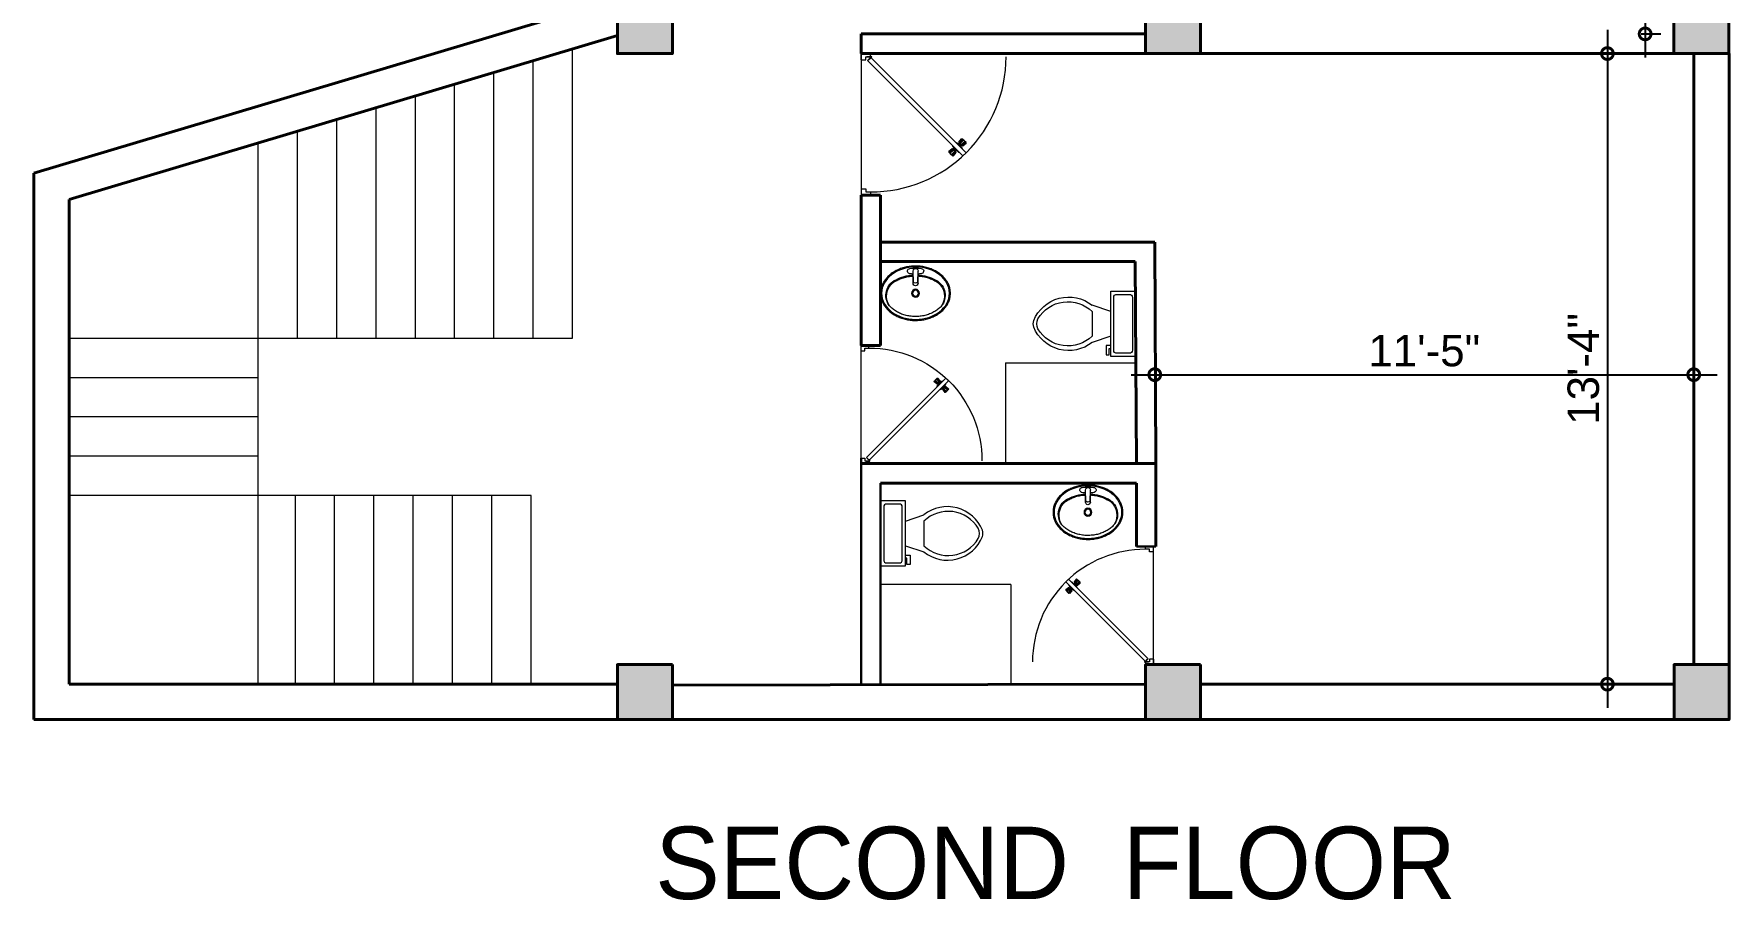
# Model space of a CAD drawing. Header units: inches. Extents: x -71 to 2682309, y -3332 to 801571.
# Drawn here: x 2648282.7 to 2648714.2, y 786473.4 to 786693.9 of the extents above; entities that cross this region are included whole.
import ezdxf

# ---------------------------------------------------------------- set-up
doc = ezdxf.new("R2010")
doc.units = ezdxf.units.IN
doc.header["$MEASUREMENT"] = 0
doc.header["$PDMODE"] = 99
for name, color, linetype, lineweight in [('CONC. OUTLINE RA', 150, 'Continuous', 40), ('FIXTURES', 23, 'Continuous', 9), ('HAT', 253, 'Continuous', 13), ('HATCH RA', 8, 'Continuous', 9), ('PUERTAS', 7, 'Continuous', 13), ('stair EA', 132, 'Continuous', 5), ('TEXT RA', 254, 'Continuous', 20), ('wall EA', 24, 'Continuous', 40), ('Win EA', 114, 'Continuous', 5)]:
    doc.layers.add(name, color=color, linetype=linetype, lineweight=lineweight)
doc.layers.add('HACTH', color=7, linetype='Continuous')
doc.layers.add('S-DIM', color=7, linetype='Continuous')
doc.styles.add('EAPL', font='arial.ttf', dxfattribs={"height": 8})
doc.styles.add('RA 50 new', font='GOTHIC.TTF', dxfattribs={"height": 100})
doc.dimstyles.new('EA Copy of 1-8', dxfattribs={"dimtxt": 8, "dimasz": 6, "dimexe": 4, "dimexo": 6, "dimgap": 2, "dimtad": 1, "dimdec": 0, "dimzin": 0, "dimdsep": 46, "dimlunit": 3, "dimtxsty": 'EAPL', "dimblk": 'DOTSMALL', "dimcen": -0.09, "dimdle": 6, "dimclrd": 256, "dimclre": 256, "dimclrt": 256, "dimadec": 0, "dimazin": 0, "dimtfac": 8, "dimtdec": 0, "dimtix": 1, "dimtmove": 0, "dimatfit": 3, "dimldrblk": 'OPEN30', "dimfxl": 1, "dimfxlon": 1, "dimtolj": 1, "dimtzin": 0, "dimlwd": -1, "dimlwe": -1, "dimarcsym": 0})

# ---------------------------------------------------------------- blocks, each defined once
blk = doc.blocks.new('COLUMN')
at = {"layer": 'HACTH', "lineweight": 30, "transparency": 33554541}
h = blk.add_hatch(color=256, dxfattribs=at)
h.dxf.hatch_style = 1
h.paths.add_polyline_path([(2659104.19, 784576.38), (2659090.19, 784576.38), (2659090.19, 784562.38), (2659104.19, 784562.38)])
at = {"layer": 'CONC. OUTLINE RA'}
blk.add_lwpolyline([(2659090.19, 784576.38), (2659104.19, 784576.38), (2659104.19, 784562.38), (2659090.19, 784562.38)], close=True, dxfattribs=at)
blk = doc.blocks.new('3ft')
at = {"layer": 'PUERTAS', "color": 6}
for p, q in [((1.01, 2.52), (25.23, 26.74)), ((26.05, 25.92), (1.77, 1.64)), ((26.05, 25.92), (25.23, 26.74)), ((0, 2.4), (0, 0)), ((0.72, 2.4), (0, 2.4)), ((1.6, 0), (0, 0)), ((0.72, 1.52), (0.72, 2.44)), ((0.8, 1.52), (0.72, 1.52)), ((0.8, 1.52), (0.8, 2.41)), ((0.8, 1.2), (0.8, 1.52)), ((1.6, 1.2), (0.8, 1.2)), ((1.57, 1.84), (0.94, 2.47)), ((1.63, 1.89), (0.97, 2.55)), ((1.63, 1.89), (1.57, 1.84)), ((1.77, 1.64), (1.57, 1.84)), ((1.6, 0), (1.6, 1.2)), ((34.4, 0), (34.4, 1.2)), ((34.4, 1.2), (35.2, 1.2)), ((34.4, 0), (36, 0)), ((35.2, 1.2), (35.2, 2.4)), ((35.2, 2.4), (36, 2.4)), ((36, 0), (36, 2.4))]:
    blk.add_line(p, q, dxfattribs=at)
at = {"layer": 'PUERTAS', "color": 1}
for p, q in [((21.67, 25.73), (22.17, 26.23)), ((21.7, 25.82), (22.14, 26.26)), ((22.58, 26.7), (22.14, 26.26)), ((22.67, 26.73), (22.17, 26.23)), ((22.61, 26.67), (22.58, 26.7)), ((23.45, 25.91), (22.79, 26.73)), ((22.49, 24.95), (21.67, 25.61)), ((21.73, 25.79), (21.7, 25.82)), ((22.6, 24.96), (23.02, 25.38)), ((22.61, 24.25), (22.92, 24.72)), ((22.62, 24.13), (22.61, 24.14)), ((22.7, 25.07), (22.71, 25.06)), ((22.82, 25.06), (23.08, 25.32)), ((22.94, 24.95), (22.83, 25.07)), ((22.92, 24.72), (22.92, 24.72)), ((22.93, 24.94), (23.19, 25.21)), ((22.93, 24.84), (22.93, 24.83)), ((23.44, 25.81), (23.02, 25.38)), ((23.34, 25.58), (23.08, 25.32)), ((23.46, 25.47), (23.19, 25.21)), ((23.33, 25.7), (23.34, 25.69)), ((23.45, 25.46), (23.33, 25.57)), ((23.44, 23.31), (23.45, 23.3)), ((23.56, 23.3), (24.03, 23.61)), ((23.57, 25.47), (23.57, 25.47)), ((24.15, 25.79), (23.68, 25.48)), ((23.68, 25.48), (23.68, 25.48)), ((24.03, 23.61), (24.03, 23.62)), ((24.14, 23.62), (24.14, 23.62)), ((24.25, 23.62), (24.51, 23.89)), ((24.27, 25.78), (24.26, 25.79)), ((24.26, 23.29), (24.69, 23.71)), ((24.26, 23.63), (24.37, 23.52)), ((24.26, 23.18), (24.92, 22.37)), ((24.37, 23.52), (24.63, 23.77)), ((24.37, 23.4), (24.37, 23.4)), ((24.78, 24.15), (24.51, 23.89)), ((24.89, 24.03), (24.63, 23.77)), ((25.11, 24.14), (24.69, 23.71)), ((24.77, 24.14), (24.88, 24.03)), ((24.79, 24.38), (24.78, 24.37)), ((24.78, 24.26), (24.78, 24.26)), ((25.1, 24.84), (24.79, 24.38)), ((25, 24.03), (25, 24.03)), ((25.04, 22.36), (25.54, 22.86)), ((25.09, 24.96), (25.1, 24.95)), ((25.1, 22.42), (25.13, 22.39)), ((25.13, 22.39), (25.57, 22.83)), ((25.22, 24.14), (26.03, 23.48)), ((26.04, 23.37), (25.54, 22.86)), ((26.01, 23.27), (25.57, 22.83)), ((25.98, 23.3), (26.01, 23.27))]:
    blk.add_line(p, q, dxfattribs=at)
at = {"layer": 'PUERTAS', "color": 8}
for p, q in [((22.74, 25.1), (21.84, 25.9)), ((22.13, 26.28), (21.98, 26.13)), ((22.88, 25.24), (22.01, 26.06)), ((22.13, 26.28), (22.27, 26.42)), ((22.29, 26.41), (22.27, 26.42)), ((23.16, 25.52), (22.34, 26.39)), ((23.3, 25.66), (22.5, 26.56)), ((23.41, 25.77), (22.65, 26.71)), ((23.46, 25.83), (22.72, 26.75)), ((22.57, 24.94), (21.65, 25.68)), ((22.63, 24.99), (21.69, 25.75)), ((22.69, 24.32), (23.02, 24.83)), ((22.95, 24.96), (22.84, 25.07)), ((22.98, 24.99), (22.86, 25.1)), ((23.03, 25.04), (22.91, 25.15)), ((22.91, 24.53), (23.1, 24.91)), ((23.11, 25.12), (22.99, 25.23)), ((23.13, 24.76), (23.18, 24.99)), ((23.28, 25.3), (23.17, 25.41)), ((23.36, 25.37), (23.25, 25.49)), ((23.31, 24.94), (23.28, 25.08)), ((23.41, 25.43), (23.3, 25.54)), ((23.46, 25.09), (23.32, 25.13)), ((23.44, 25.45), (23.33, 25.56)), ((23.64, 25.27), (23.41, 25.22)), ((23.87, 25.49), (23.49, 25.3)), ((24.08, 25.71), (23.57, 25.38)), ((23.63, 23.38), (24.14, 23.72)), ((23.84, 23.6), (24.22, 23.79)), ((24.07, 23.82), (24.3, 23.88)), ((24.25, 24), (24.39, 23.97)), ((24.25, 23.26), (24.99, 22.34)), ((24.27, 23.64), (24.38, 23.53)), ((24.3, 23.67), (24.41, 23.56)), ((24.3, 23.32), (25.06, 22.38)), ((24.35, 23.72), (24.46, 23.61)), ((24.4, 24.15), (24.43, 24.01)), ((24.41, 23.43), (25.2, 22.53)), ((24.43, 23.8), (24.54, 23.69)), ((24.58, 24.33), (24.52, 24.1)), ((24.55, 23.57), (25.37, 22.7)), ((24.6, 23.97), (24.72, 23.86)), ((24.8, 24.56), (24.61, 24.18)), ((25.02, 24.77), (24.68, 24.26)), ((24.68, 24.05), (24.79, 23.94)), ((24.73, 24.1), (24.85, 23.99)), ((24.76, 24.13), (24.87, 24.02)), ((24.83, 23.85), (25.7, 23.03)), ((24.97, 23.99), (25.87, 23.2)), ((25.08, 24.1), (26.02, 23.34)), ((25.14, 24.15), (26.06, 23.41)), ((25.58, 22.82), (25.43, 22.67)), ((25.58, 22.82), (25.73, 22.97)), ((25.72, 22.98), (25.73, 22.97)), ((0, 0), (36, 0))]:
    blk.add_line(p, q, dxfattribs=at)
at = {"layer": 'PUERTAS', "color": 2}
for p, q in [((21.99, 26.11), (21.98, 26.13)), ((25.42, 22.68), (25.43, 22.67))]:
    blk.add_line(p, q, dxfattribs=at)
at = {"layer": 'PUERTAS', "color": 6}
for radius in [0.155, 0.0752]:
    blk.add_circle((0.82, 2.56), radius, dxfattribs=at)
blk.add_arc((0.82, 2.56), 34.38, 359.7285, 90.0333, dxfattribs=at)
at = {"layer": 'PUERTAS', "color": 1}
for centre, start, end in [((22.73, 26.68), 38.9236, 135), ((23.39, 25.86), 315, 38.9236), ((22.54, 25.01), 231.0764, 315), ((22.67, 24.2), 135, 225), ((22.77, 25.12), 225, 315), ((22.99, 24.89), 135, 219.7428), ((22.87, 24.78), 315, 39.7428), ((23.28, 25.63), 315, 45), ((23.51, 23.36), 225, 315), ((23.51, 25.41), 50.2572, 135), ((23.62, 25.53), 230.2572, 315), ((24.09, 23.56), 50.2572, 135), ((24.2, 23.68), 230.2572, 315), ((24.2, 25.73), 45, 135), ((24.32, 23.23), 135, 218.9236), ((24.42, 23.46), 135, 225), ((24.84, 24.31), 135, 219.7428), ((24.72, 24.21), 315, 39.7428), ((24.94, 23.98), 45, 135), ((24.98, 22.42), 218.9236, 315), ((25.04, 24.89), 315, 45), ((25.17, 24.08), 51.0764, 135), ((25.98, 23.42), 315, 51.0764)]:
    blk.add_arc(centre, 0.08, start, end, dxfattribs=at)
blk = doc.blocks.new('*U646')
at = {"color": 3, "xscale": -1}
blk.add_blockref('3ft', (42, 0), dxfattribs=at)
blk = doc.blocks.new('*U327')
at = {"color": 3, "xscale": -1}
blk.add_blockref('3ft', (42, 0), dxfattribs=at)
blk = doc.blocks.new('*U10')
at = {"color": 44}
for p, q in [((-0.41, -5.9, -10.38), (-0.41, -2.12, -10.38)), ((-0.31, -5.52, -10.38), (-0.41, -2.14, -10.38)), ((1.01, -5.52, -10.38), (1.11, -2.14, -10.38)), ((1.11, -5.9, -10.38), (1.11, -2.12, -10.38)), ((-0.41, -5.9, -10.38), (-0.41, -5.9, -10.38)), ((1.11, -5.9, -10.38), (1.11, -5.9, -10.38)), ((1.11, -5.9, -10.38), (1.11, -5.9, -10.38))]:
    blk.add_line(p, q, dxfattribs=at)
for radius in [1.21, 0.908]:
    blk.add_circle((0.35, -8.96, -10.38), radius, dxfattribs=at)
at = {"color": 161}
for centre, radius, start, end in [((-3.42, -9.63, -10.38), 5.33, 114.8229, 212.0185), ((4.16, -9.6, -10.38), 5.29, 322.8931, 65.4024), ((-3.21, -9.87, -10.38), 5.33, 128.5506, 212.0185), ((3.91, -9.87, -10.38), 5.33, 326.7478, 51.4515)]:
    blk.add_arc(centre, radius, start, end, dxfattribs=at)
at = {"color": 44}
for centre, start, end in [((-1.41, -2.12, -10.38), 87.4406, 256.4803), ((0.35, -2.12, -10.38), 358.289, 181.711), ((2.11, -2.12, -10.38), 283.5197, 92.5594), ((0.35, -5.9, -10.38), 180, 0), ((0.35, -5.14, -10.38), 210, 330)]:
    blk.add_arc(centre, 0.757, start, end, dxfattribs=at)
at = {"color": 130}
blk.add_ellipse((0.35, -8.96, -10.38), major_axis=(-10.42, 0), ratio=0.772596, dxfattribs=at)
at = {"color": 161}
for start_param, end_param in [(4.785065, 5.326358), (4.09842, 4.639713)]:
    blk.add_ellipse((0.35, -11.38, -10.38), major_axis=(-10.42, 0), ratio=0.772596, start_param=start_param, end_param=end_param, dxfattribs=at)
at = {"color": 44, "extrusion": (0, 0, -1)}
for start_param, end_param in [(4.782638, 4.899232), (4.525546, 4.64214)]:
    blk.add_ellipse((0.35, 5.06, -10.38), major_axis=(-10.42, 0), ratio=0.772596, start_param=start_param, end_param=end_param, dxfattribs=at)
at = {"color": 44}
blk.add_ellipse((0.35, -9.3, -10.38), major_axis=(-10.42, 0), ratio=0.772596, start_param=4.546083, end_param=4.878695, dxfattribs=at)
at = {"color": 5}
blk.add_open_spline([(-10.38, -8.96, -10.38), (-10.38, -9.22, -10.38), (-10.36, -9.49, -10.38), (-10.28, -10.16, -10.38), (-10.19, -10.56, -10.38), (-9.94, -11.36, -10.38), (-9.78, -11.74, -10.38), (-9.38, -12.5, -10.38), (-9.15, -12.86, -10.38), (-8.62, -13.56, -10.38), (-8.32, -13.89, -10.38), (-7.67, -14.52, -10.38), (-7.32, -14.82, -10.38), (-6.56, -15.37, -10.38), (-6.15, -15.62, -10.38), (-5.3, -16.08, -10.38), (-4.85, -16.28, -10.38), (-3.92, -16.63, -10.38), (-3.44, -16.79, -10.38), (-2.46, -17.03, -10.38), (-1.96, -17.13, -10.38), (-0.94, -17.26, -10.38), (-0.43, -17.3, -10.38), (0.61, -17.32, -10.38), (1.12, -17.3, -10.38), (2.15, -17.21, -10.38), (2.65, -17.13, -10.38), (3.65, -16.92, -10.38), (4.14, -16.79, -10.38), (5.09, -16.47, -10.38), (5.55, -16.28, -10.38), (6.43, -15.86, -10.38), (6.85, -15.62, -10.38), (7.64, -15.1, -10.38), (8.01, -14.82, -10.38), (8.7, -14.22, -10.38), (9.02, -13.9, -10.38), (9.59, -13.22, -10.38), (9.85, -12.87, -10.38), (10.29, -12.13, -10.38), (10.48, -11.75, -10.38), (10.78, -10.97, -10.38), (10.89, -10.57, -10.38), (11.04, -9.76, -10.38), (11.08, -9.35, -10.38), (11.08, -8.53, -10.38), (11.04, -8.12, -10.38), (10.88, -7.32, -10.38), (10.77, -6.92, -10.38), (10.46, -6.14, -10.38), (10.27, -5.76, -10.38), (9.83, -5.02, -10.38), (9.57, -4.67, -10.38), (9, -3.99, -10.38), (8.68, -3.67, -10.38), (7.98, -3.07, -10.38), (7.61, -2.79, -10.38), (6.81, -2.27, -10.38), (6.39, -2.04, -10.38), (5.51, -1.62, -10.38), (5.05, -1.43, -10.38), (4.1, -1.12, -10.38), (3.61, -0.99, -10.38), (2.61, -0.78, -10.38), (2.1, -0.7, -10.38), (1.08, -0.61, -10.38), (0.56, -0.59, -10.38), (-0.47, -0.62, -10.38), (-0.98, -0.66, -10.38), (-2, -0.79, -10.38), (-2.5, -0.89, -10.38), (-3.48, -1.14, -10.38), (-3.96, -1.3, -10.38), (-4.89, -1.65, -10.38), (-5.33, -1.86, -10.38), (-6.18, -2.32, -10.38), (-6.59, -2.57, -10.38), (-7.35, -3.12, -10.38), (-7.7, -3.42, -10.38), (-8.35, -4.05, -10.38), (-8.64, -4.38, -10.38), (-9.17, -5.08, -10.38), (-9.4, -5.45, -10.38), (-9.79, -6.2, -10.38), (-9.95, -6.59, -10.38), (-10.2, -7.39, -10.38), (-10.28, -7.79, -10.38), (-10.36, -8.45, -10.38), (-10.38, -8.7, -10.38), (-10.38, -8.96, -10.38)], degree=3, knots=[0, 0, 0, 0, 0.094207, 0.094207, 0.239418, 0.239418, 0.384628, 0.384628, 0.529839, 0.529839, 0.67505, 0.67505, 0.82026, 0.82026, 0.965471, 0.965471, 1.110681, 1.110681, 1.255892, 1.255892, 1.401103, 1.401103, 1.546313, 1.546313, 1.691524, 1.691524, 1.836735, 1.836735, 1.981945, 1.981945, 2.127156, 2.127156, 2.272367, 2.272367, 2.417577, 2.417577, 2.562788, 2.562788, 2.707999, 2.707999, 2.853209, 2.853209, 2.99842, 2.99842, 3.143631, 3.143631, 3.288841, 3.288841, 3.434052, 3.434052, 3.579262, 3.579262, 3.724473, 3.724473, 3.869684, 3.869684, 4.014894, 4.014894, 4.160105, 4.160105, 4.305316, 4.305316, 4.450526, 4.450526, 4.595737, 4.595737, 4.740948, 4.740948, 4.886158, 4.886158, 5.031369, 5.031369, 5.17658, 5.17658, 5.32179, 5.32179, 5.467001, 5.467001, 5.612212, 5.612212, 5.757422, 5.757422, 5.902633, 5.902633, 6.047843, 6.047843, 6.193054, 6.193054, 6.283185, 6.283185, 6.283185, 6.283185], dxfattribs=at)
at = {"color": 161}
for points, knots in [([(-0.41, -3.65, -10.38), (-0.84, -3.68, -10.38), (-1.26, -3.72, -10.38), (-2.2, -3.87, -10.38), (-2.7, -3.98, -10.38), (-3.68, -4.26, -10.38), (-4.15, -4.43, -10.38), (-5.06, -4.82, -10.38), (-5.5, -5.04, -10.38), (-6.12, -5.42, -10.38), (-6.33, -5.56, -10.38), (-6.53, -5.7, -10.38)], [4.7867387, 4.7867387, 4.7867387, 4.7867387, 4.9133806, 4.9133806, 5.0672044, 5.0672044, 5.2210282, 5.2210282, 5.3748519, 5.3748519, 5.456533, 5.456533, 5.456533, 5.456533]), ([(7.24, -5.7, -10.38), (7.18, -5.66, -10.38), (7.13, -5.62, -10.38), (6.68, -5.32, -10.38), (6.26, -5.08, -10.38), (5.39, -4.65, -10.38), (4.93, -4.46, -10.38), (3.97, -4.13, -10.38), (3.48, -4, -10.38), (2.47, -3.79, -10.38), (1.95, -3.72, -10.38), (1.33, -3.67, -10.38), (1.22, -3.66, -10.38), (1.11, -3.65, -10.38)], [3.9682662, 3.9682662, 3.9682662, 3.9682662, 3.9904379, 3.9904379, 4.1442617, 4.1442617, 4.2980855, 4.2980855, 4.4519092, 4.4519092, 4.605733, 4.605733, 4.6380393, 4.6380393, 4.6380393, 4.6380393]), ([(-7.94, -12.46, -10.38), (-7.84, -12.59, -10.38), (-7.73, -12.72, -10.38), (-7.35, -13.17, -10.38), (-7.04, -13.47, -10.38), (-6.35, -14.03, -10.38), (-5.98, -14.3, -10.38), (-5.18, -14.78, -10.38), (-4.75, -14.99, -10.38), (-3.86, -15.37, -10.38), (-3.39, -15.54, -10.38), (-2.42, -15.8, -10.38), (-1.92, -15.91, -10.38), (-0.9, -16.05, -10.38), (-0.39, -16.09, -10.38), (0.64, -16.11, -10.38), (1.16, -16.09, -10.38), (2.19, -15.98, -10.38), (2.69, -15.89, -10.38), (3.68, -15.66, -10.38), (4.16, -15.51, -10.38), (5.08, -15.17, -10.38), (5.52, -14.96, -10.38), (6.35, -14.51, -10.38), (6.74, -14.26, -10.38), (7.45, -13.72, -10.38), (7.78, -13.43, -10.38), (8.18, -13.01, -10.38), (8.28, -12.9, -10.38), (8.37, -12.79, -10.38)], [6.809687, 6.809687, 6.809687, 6.809687, 6.873941, 6.873941, 7.033467, 7.033467, 7.192993, 7.192993, 7.352519, 7.352519, 7.512044, 7.512044, 7.67157, 7.67157, 7.831096, 7.831096, 7.990622, 7.990622, 8.150148, 8.150148, 8.309673, 8.309673, 8.469199, 8.469199, 8.628725, 8.628725, 8.788251, 8.788251, 8.84358, 8.84358, 8.84358, 8.84358])]:
    blk.add_open_spline(points, degree=3, knots=knots, dxfattribs=at)
blk = doc.blocks.new('Toilet - top')
for p, q in [((9.5, -6), (9.5, -2)), ((-10, -8.5), (-8, -8.5)), ((-10, -9.5), (-10, -8.5)), ((-7, -9.5), (-10, -9.5)), ((-8, -8.5), (-8, -8)), ((-7, -8), (-7, -9.5)), ((-4, -8), (-6, -14)), ((4, -8), (6, -14)), ((4, -14), (-4, -14))]:
    blk.add_line(p, q)
blk.add_lwpolyline([(10.5, -8), (10.5, 0), (-10.5, 0), (-10.5, -8)], close=True)
for points in [[(-9.5, -2), (-9.5, -6)], [(8.5, -1), (-8.5, -1)], [(-8.5, -7), (8.5, -7)]]:
    blk.add_lwpolyline(points)
for centre, radius, start, end in [((-8.62, -1.88), 0.884, 81.8699, 188.1301), ((8.62, -1.88), 0.884, 351.8699, 98.1301), ((-8.62, -6.12), 0.884, 171.8699, 278.1301), ((8.62, -6.12), 0.884, 261.8699, 8.1301), ((3.52, -21.58), 12.17, 141.4691, 247.9714), ((4.2, -21.82), 11.33, 136.3677, 238.9468), ((-3.52, -21.58), 12.17, 292.0284, 38.5307), ((-4.2, -21.82), 11.33, 301.053, 43.6321), ((0, -27.88), 4, 245.7318, 294.2682), ((0, -29), 4, 254.8605, 285.1395)]:
    blk.add_arc(centre, radius, start, end)
blk = doc.blocks.new('_DotSmall')
at = {"color": 0, "linetype": 'ByBlock', "const_width": 0.5}
blk.add_lwpolyline([(-0.0625, 0, 1), (0.0625, 0, 1)], format="xyb", close=True, dxfattribs=at)
blk = doc.blocks.new('*D660')
at = {"layer": 'Defpoints', "color": 0, "transparency": 16777216}
for p in [(2648657.88, 786832.86), (2648657.88, 786693.85), (2648692.84, 786693.85)]:
    blk.add_point(p, dxfattribs=at)
at = {"layer": 'S-DIM', "transparency": 16777216}
for p, q in [((2648692.84, 786838.86), (2648692.84, 786687.85)), ((2648691.84, 786832.86), (2648696.84, 786832.86)), ((2648691.84, 786693.85), (2648696.84, 786693.85))]:
    blk.add_line(p, q, dxfattribs=at)
at = {"layer": 'S-DIM', "transparency": 16777216, "xscale": 6, "yscale": 6, "zscale": 6}
for p, rotation in [((2648692.84, 786832.86), 90), ((2648692.84, 786693.85), 270)]:
    blk.add_blockref('_DotSmall', p, dxfattribs=dict(at, rotation=rotation))
at = {"layer": 'S-DIM', "transparency": 16777216, "insert": (2648686.82, 786763.36), "char_height": 8, "attachment_point": 5, "rotation": 90, "style": 'EAPL'}
blk.add_mtext('\\A1;11\'-7"', dxfattribs=at)
blk = doc.blocks.new('_Open30')
at = {"color": 0, "linetype": 'ByBlock', "lineweight": -2}
for p, q in [((-1, 0.268), (0, 0)), ((0, 0), (-1, -0.268)), ((0, 0), (-1, 0))]:
    blk.add_line(p, q, dxfattribs=at)
blk = doc.blocks.new('*D661')
at = {"layer": 'Defpoints', "color": 0, "transparency": 16777216}
for p in [(2648568.03, 786640.89), (2648705.21, 786640.89), (2648705.21, 786607.13)]:
    blk.add_point(p, dxfattribs=at)
at = {"layer": 'S-DIM', "transparency": 16777216}
for p, q in [((2648562.03, 786607.13), (2648711.21, 786607.13)), ((2648568.03, 786608.13), (2648568.03, 786603.13)), ((2648705.21, 786608.13), (2648705.21, 786603.13))]:
    blk.add_line(p, q, dxfattribs=at)
at = {"layer": 'S-DIM', "transparency": 16777216, "xscale": 6, "yscale": 6, "zscale": 6, "rotation": 180}
blk.add_blockref('_DotSmall', (2648568.03, 786607.13), dxfattribs=at)
at = {"layer": 'S-DIM', "transparency": 16777216, "xscale": 6, "yscale": 6, "zscale": 6}
blk.add_blockref('_DotSmall', (2648705.21, 786607.13), dxfattribs=at)
at = {"layer": 'S-DIM', "transparency": 16777216, "insert": (2648636.62, 786613.21), "char_height": 8, "attachment_point": 5, "style": 'EAPL'}
blk.add_mtext('\\A1;11\'-5"', dxfattribs=at)
blk = doc.blocks.new('*D662')
at = {"layer": 'Defpoints', "color": 0, "transparency": 16777216}
for p in [(2648579.71, 786688.85), (2648579.71, 786528.36), (2648683.23, 786528.36)]:
    blk.add_point(p, dxfattribs=at)
at = {"layer": 'S-DIM', "transparency": 16777216}
for p, q in [((2648683.23, 786694.85), (2648683.23, 786522.36)), ((2648682.23, 786688.85), (2648687.23, 786688.85)), ((2648682.23, 786528.36), (2648687.23, 786528.36))]:
    blk.add_line(p, q, dxfattribs=at)
at = {"layer": 'S-DIM', "transparency": 16777216, "xscale": 6, "yscale": 6, "zscale": 6}
for p, rotation in [((2648683.23, 786688.85), 90), ((2648683.23, 786528.36), 270)]:
    blk.add_blockref('_DotSmall', p, dxfattribs=dict(at, rotation=rotation))
at = {"layer": 'S-DIM', "transparency": 16777216, "insert": (2648677.14, 786608.6), "char_height": 8, "attachment_point": 5, "rotation": 90, "style": 'EAPL'}
blk.add_mtext('\\A1;13\'-4"', dxfattribs=at)

msp = doc.modelspace()

# ---------------------------------------------------------------- linework, layer by layer
at = {"color": 244, "lineweight": 30, "true_color": 0x991b1e}
for p, q in [((2648493.26, 786585.88), (2648493.26, 786528.21)), ((2648498.26, 786579.55), (2648498.26, 786528.21)), ((2648563.34, 786563.36), (2648568.34, 786563.36))]:
    msp.add_line(p, q, dxfattribs=at)
at = {"layer": 'FIXTURES', "ltscale": 10}
for p, q in [((2648530.05, 786610.18), (2648563.34, 786610.18)), ((2648530.05, 786610.18), (2648530.05, 786584.52)), ((2648531.41, 786553.73), (2648498.12, 786553.73)), ((2648531.41, 786553.73), (2648531.41, 786528.07))]:
    msp.add_line(p, q, dxfattribs=at)
at = {"layer": 'stair EA'}
for p, q in [((2648419.75, 786690.01), (2648419.75, 786616.36)), ((2648409.75, 786687.02), (2648409.75, 786616.36)), ((2648389.75, 786681.04), (2648389.75, 786616.36)), ((2648399.75, 786684.03), (2648399.75, 786616.36)), ((2648379.75, 786678.04), (2648379.75, 786616.36)), ((2648359.75, 786672.06), (2648359.75, 786616.36)), ((2648369.75, 786675.05), (2648369.75, 786616.36)), ((2648349.75, 786669.07), (2648349.75, 786616.36)), ((2648339.75, 786666.08), (2648339.75, 786528.36)), ((2648339.75, 786616.36), (2648291.75, 786616.36)), ((2648419.75, 786616.36), (2648339.75, 786616.36)), ((2648339.75, 786606.36), (2648291.75, 786606.36)), ((2648339.75, 786596.36), (2648291.75, 786596.36)), ((2648339.75, 786586.36), (2648291.75, 786586.36)), ((2648339.75, 786576.36), (2648291.75, 786576.36)), ((2648409.29, 786576.36), (2648339.75, 786576.36)), ((2648349.29, 786528.75), (2648349.29, 786576.36)), ((2648359.29, 786528.75), (2648359.29, 786576.36)), ((2648369.29, 786528.75), (2648369.29, 786576.36)), ((2648379.29, 786528.75), (2648379.29, 786576.36)), ((2648389.29, 786528.75), (2648389.29, 786576.36)), ((2648399.29, 786528.75), (2648399.29, 786576.36)), ((2648409.29, 786528.75), (2648409.29, 786576.36))]:
    msp.add_line(p, q, dxfattribs=at)
at = {"layer": 'wall EA'}
for p, q in [((2648431.26, 786702.85), (2648282.75, 786658.41)), ((2648431.26, 786693.46), (2648291.75, 786651.71)), ((2648493.26, 786693.85), (2648493.26, 786688.85)), ((2648565.71, 786693.85), (2648493.26, 786693.85)), ((2648493.26, 786688.85), (2648565.71, 786688.85)), ((2648579.71, 786688.85), (2648700.16, 786688.85)), ((2648705.21, 786533.36), (2648705.21, 786688.85)), ((2648714.21, 786533.36), (2648714.21, 786688.85)), ((2648282.75, 786658.41), (2648282.75, 786519.36)), ((2648291.75, 786651.71), (2648291.75, 786528.36)), ((2648493.26, 786652.85), (2648498.26, 786652.85)), ((2648493.26, 786652.85), (2648493.26, 786614.55)), ((2648498.26, 786652.85), (2648498.26, 786614.55)), ((2648498.26, 786640.89), (2648568.03, 786640.89)), ((2648568.03, 786640.89), (2648568.34, 786584.55)), ((2648498.26, 786635.89), (2648563.06, 786635.89)), ((2648563.06, 786635.89), (2648563.34, 786584.52)), ((2648493.26, 786614.55), (2648498.26, 786614.55)), ((2648493.26, 786584.55), (2648568.34, 786584.55)), ((2648568.34, 786563.36), (2648568.34, 786584.55)), ((2648498.26, 786579.55), (2648563.34, 786579.55)), ((2648563.34, 786563.36), (2648563.34, 786579.55)), ((2648431.26, 786528.36), (2648291.75, 786528.36)), ((2648565.71, 786528.36), (2648445.26, 786528.12)), ((2648700.21, 786528.36), (2648579.71, 786528.36)), ((2648445.26, 786519.36), (2648282.75, 786519.36)), ((2648700.21, 786519.36), (2648445.26, 786519.36))]:
    msp.add_line(p, q, dxfattribs=at)

# ---------------------------------------------------------------- block references
at = {"layer": 'FIXTURES', "ltscale": 10, "yscale": 0.7878795504242573, "zscale": 0.7878795504242573}
for p, xscale, rotation in [((2648563.12, 786620.07), -0.7878795504242573, 270), ((2648498.26, 786566.73), 0.7878795504242573, 90.00000000000001)]:
    msp.add_blockref('Toilet - top', p, dxfattribs=dict(at, xscale=xscale, rotation=rotation))
at = {"layer": 'HAT', "xscale": -0.8283167753061123, "yscale": 0.8283167753061123, "zscale": 0.8283167753061123}
for p in [(2648507.43, 786635.27), (2648551.31, 786579.55)]:
    msp.add_blockref('*U10', p, dxfattribs=at)
at = {"layer": 'HATCH RA', "lineweight": 30, "rotation": 270}
for p in [(1863868.88, 3445793.04), (1864003.33, 3445793.04), (1864137.78, 3445793.03), (1863868.88, 3445623.54), (1864003.33, 3445623.54), (1864137.83, 3445623.54)]:
    msp.add_blockref('COLUMN', p, dxfattribs=at)
at = {"layer": 'Win EA', "xscale": -1, "rotation": 270}
msp.add_blockref('*U646', (2648493.26, 786646.85), dxfattribs=at)
at = {"layer": 'Win EA', "yscale": 0.8333366820079391, "zscale": 0.8333366820079391}
for p, xscale, rotation in [((2648493.26, 786619.55), 0.8333366820079391, 270), ((2648567.69, 786568.36), -0.8333366820079391, 90)]:
    msp.add_blockref('*U327', p, dxfattribs=dict(at, xscale=xscale, rotation=rotation))

# ---------------------------------------------------------------- texts
at = {"layer": 'TEXT RA', "insert": (2648440.88, 786492.09), "char_height": 18.4098, "attachment_point": 1, "style": 'RA 50 new'}
msp.add_mtext_dynamic_manual_height_columns('SECOND  FLOOR ', width=347.7777, gutter_width=0.523, heights=[0], dxfattribs=at)

# ---------------------------------------------------------------- dimensions: what is measured, and where the dimension line sits
at = {"layer": 'S-DIM'}
dim = msp.add_aligned_dim(p1=(2648657.88, 786832.86), p2=(2648657.88, 786693.85), distance=34.96, dimstyle='EA Copy of 1-8', dxfattribs=at)
dim.commit()
dim.dimension.update_dxf_attribs({"geometry": '*D660', "text_midpoint": (2648686.82, 786763.36)})
dim = msp.add_linear_dim(base=(2648683.23, 786528.36), p1=(2648579.71, 786688.85), p2=(2648579.71, 786528.36), angle=90, dimstyle='EA Copy of 1-8', dxfattribs=at)
dim.commit()
dim.dimension.update_dxf_attribs({"geometry": '*D662', "text_midpoint": (2648677.14, 786608.6)})
dim = msp.add_linear_dim(base=(2648705.21, 786607.13), p1=(2648568.03, 786640.89), p2=(2648705.21, 786640.89), dimstyle='EA Copy of 1-8', dxfattribs=at)
dim.commit()
dim.dimension.update_dxf_attribs({"geometry": '*D661', "text_midpoint": (2648636.62, 786613.21)})

doc.saveas('drawing.dxf')
